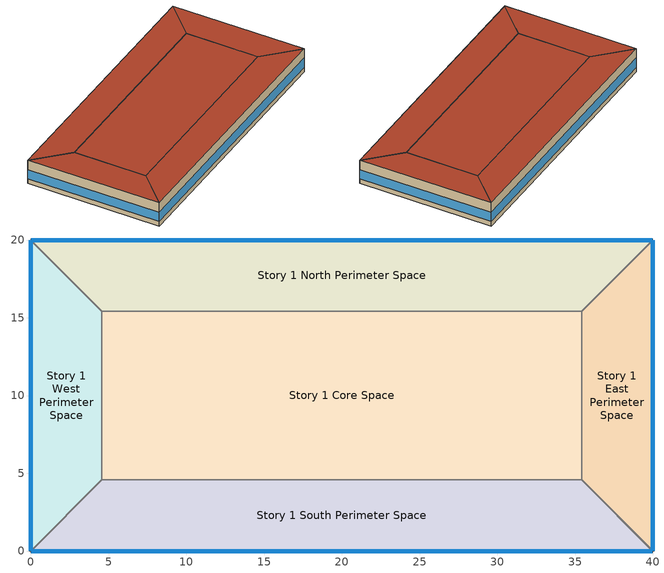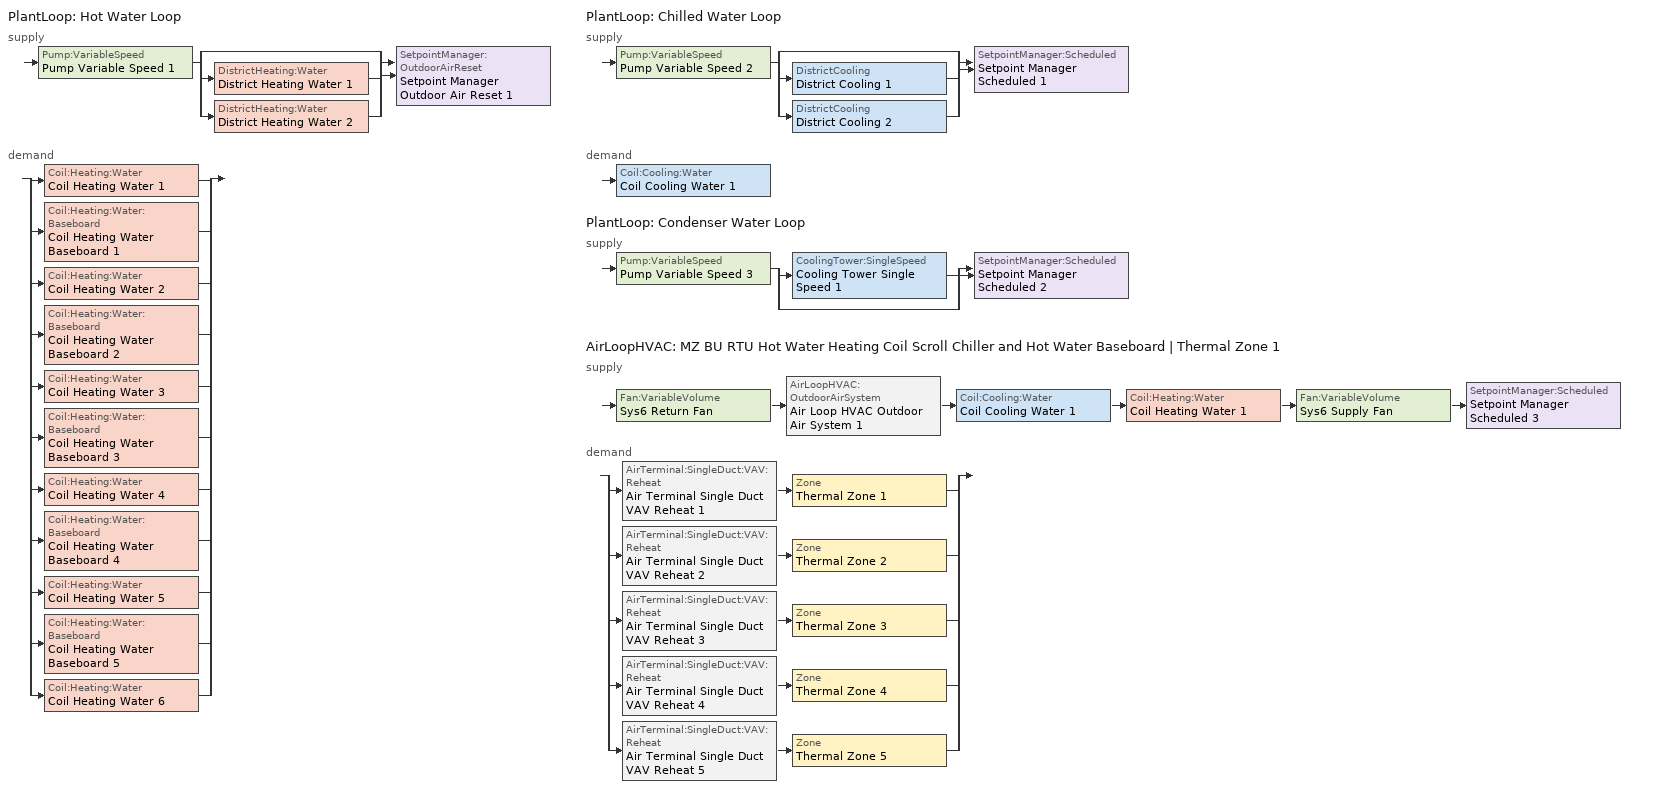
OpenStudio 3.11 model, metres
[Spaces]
Story 1 West Perimeter Space
 floor ground: 0,20 4.57,15.43 4.57,4.57 0,0 z0
 wall outside: 0,20 0,0 z0:3.8
 wall to Story 1 North Perimeter Space: 4.57,15.43 0,20 z0:3.8
 wall to Story 1 Core Space: 4.57,4.57 4.57,15.43 z0:3.8
 wall to Story 1 South Perimeter Space: 0,0 4.57,4.57 z0:3.8
 window: 0,19.97 0,0.03 z0.76:2.28
 roof outside: 0,0 4.57,4.57 4.57,15.43 0,20 z3.8
Story 1 North Perimeter Space
 floor ground: 40,20 35.43,15.43 4.57,15.43 0,20 z0
 wall outside: 40,20 0,20 z0:3.8
 wall to Story 1 East Perimeter Space: 35.43,15.43 40,20 z0:3.8
 wall to Story 1 Core Space: 4.57,15.43 35.43,15.43 z0:3.8
 window: 39.97,20 0.03,20 z0.76:2.28
 roof outside: 35.43,15.43 40,20 0,20 4.57,15.43 z3.8
Story 1 East Perimeter Space
 floor ground: 40,20 40,0 35.43,4.57 35.43,15.43 z0
 wall outside: 40,0 40,20 z0:3.8
 wall to Story 1 South Perimeter Space: 35.43,4.57 40,0 z0:3.8
 wall to Story 1 Core Space: 35.43,15.43 35.43,4.57 z0:3.8
 window: 40,0.03 40,19.97 z0.76:2.28
 roof outside: 40,0 40,20 35.43,15.43 35.43,4.57 z3.8
Story 1 South Perimeter Space
 floor ground: 35.43,4.57 40,0 0,0 4.57,4.57 z0
 wall outside: 0,0 40,0 z0:3.8
 wall to Story 1 Core Space: 35.43,4.57 4.57,4.57 z0:3.8
 window: 0.03,0 39.97,0 z0.76:2.28
 roof outside: 40,0 35.43,4.57 4.57,4.57 0,0 z3.8
Story 1 Core Space
 floor ground: 35.43,15.43 35.43,4.57 4.57,4.57 4.57,15.43 z0
 roof outside: 35.43,4.57 35.43,15.43 4.57,15.43 4.57,4.57 z3.8
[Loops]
PlantLoop 'Hot Water Loop'
 supply: Pump:VariableSpeed 'Pump Variable Speed 1' > split
  | bypass
  | DistrictHeating:Water 'District Heating Water 1'
  | DistrictHeating:Water 'District Heating Water 2'
  join > SetpointManager:OutdoorAirReset 'Setpoint Manager Outdoor Air Reset 1'
 demand: split
  | Coil:Heating:Water 'Coil Heating Water 1'
  | Coil:Heating:Water:Baseboard 'Coil Heating Water Baseboard 1'
  | Coil:Heating:Water 'Coil Heating Water 2'
  | Coil:Heating:Water:Baseboard 'Coil Heating Water Baseboard 2'
  | Coil:Heating:Water 'Coil Heating Water 3'
  | Coil:Heating:Water:Baseboard 'Coil Heating Water Baseboard 3'
  | Coil:Heating:Water 'Coil Heating Water 4'
  | Coil:Heating:Water:Baseboard 'Coil Heating Water Baseboard 4'
  | Coil:Heating:Water 'Coil Heating Water 5'
  | Coil:Heating:Water:Baseboard 'Coil Heating Water Baseboard 5'
  | Coil:Heating:Water 'Coil Heating Water 6'
PlantLoop 'Chilled Water Loop'
 supply: Pump:VariableSpeed 'Pump Variable Speed 2' > split
  | bypass
  | DistrictCooling 'District Cooling 1'
  | DistrictCooling 'District Cooling 2'
  join > SetpointManager:Scheduled 'Setpoint Manager Scheduled 1'
 demand: Coil:Cooling:Water 'Coil Cooling Water 1'
PlantLoop 'Condenser Water Loop'
 supply: Pump:VariableSpeed 'Pump Variable Speed 3' > split
  | CoolingTower:SingleSpeed 'Cooling Tower Single Speed 1'
  | bypass
  join > SetpointManager:Scheduled 'Setpoint Manager Scheduled 2'
AirLoopHVAC 'MZ BU RTU Hot Water Heating Coil Scroll Chiller and Hot Water Baseboard | Thermal Zone 1'
 supply: Fan:VariableVolume 'Sys6 Return Fan' > AirLoopHVAC:OutdoorAirSystem 'Air Loop HVAC Outdoor Air System 1' > Coil:Cooling:Water 'Coil Cooling Water 1' > Coil:Heating:Water 'Coil Heating Water 1' > Fan:VariableVolume 'Sys6 Supply Fan' > SetpointManager:Scheduled 'Setpoint Manager Scheduled 3'
 demand: split
  | AirTerminal:SingleDuct:VAV:Reheat 'Air Terminal Single Duct VAV Reheat 1' > Zone 'Thermal Zone 1'
  | AirTerminal:SingleDuct:VAV:Reheat 'Air Terminal Single Duct VAV Reheat 2' > Zone 'Thermal Zone 2'
  | AirTerminal:SingleDuct:VAV:Reheat 'Air Terminal Single Duct VAV Reheat 3' > Zone 'Thermal Zone 3'
  | AirTerminal:SingleDuct:VAV:Reheat 'Air Terminal Single Duct VAV Reheat 4' > Zone 'Thermal Zone 4'
  | AirTerminal:SingleDuct:VAV:Reheat 'Air Terminal Single Duct VAV Reheat 5' > Zone 'Thermal Zone 5'
[Building]
Small Office: North Axis {deg}=-0; Space Type=ASHRAE 189.1-2009 ClimateZone 4-8 SmallOffice; Default Construction Set=ASHRAE 189.1-2009 ClimateZone 5 (smoff) ConstSet
[ClimateZones]
Climate Zone Institution Name 1=ASHRAE; Climate Zone Document Name 1=ANSI/ASHRAE Standard 169; Climate Zone Document Year 1=2006; Climate Zone Institution Name 2=CEC; Climate Zone Document Name 2=California Climate Zone Descriptions; Climate Zone Document Year 2=1995
[Site]
Site 1: Latitude {deg}=43.67; Longitude {deg}=-79.63; Time Zone {hr}=-5; Elevation {m}=173
[SizingPeriod:DesignDay] Barometric Pressure {Pa}=99264; Sky Clearness=0; Rain Indicator=No; Snow Indicator=No; Day of Month=21; Daylight Saving Time Indicator=No; Dry-Bulb Temperature Range Modifier Type=DefaultMultipliers
Name | Maximum Dry-Bulb Temperature {C} | Daily Dry-Bulb Temperature Range {deltaC} | Wind Speed {m/s} | Wind Direction {deg} | Month | Day Type | Humidity Condition Type | Wetbulb or DewPoint at Maximum Dry-Bulb {C} | Solar Model Indicator | ASHRAE Clear Sky Optical Depth for Beam Irradiance | ASHRAE Clear Sky Optical Depth for Diffuse Irradiance | Enthalpy at Maximum Dry-Bulb {J/kg}
Toronto Int'l Ann Clg .4% Condns DB=>MWB | 31.2 | 10.2 | 5.8 | 270 | 7 | SummerDesignDay | Wetbulb | 22.2 | ASHRAETau | 0.473 | 1.952
Toronto Int'l Ann Clg .4% Condns WB=>MDB | 29 | 10.2 | 5.8 | 270 | 7 | SummerDesignDay | Wetbulb | 23.6 | ASHRAETau | 0.473 | 1.952
Toronto Int'l Ann Clg .4% Condns Enth=>MDB | 29.1 | 10.2 | 5.8 | 270 | 7 | SummerDesignDay | Enthalpy |  | ASHRAETau | 0.473 | 1.952 | 71300
Toronto Int'l Ann Htg 99.6% Condns DB | -18.8 | 0 | 4.3 | 340 | 1 | WinterDesignDay | Wetbulb | -18.8 | ASHRAEClearSky
Toronto Int'l Ann Clg .4% Condns DP=>MDB | 26.5 | 10.2 | 5.8 | 270 | 7 | SummerDesignDay | Dewpoint | 21.9 | ASHRAETau | 0.473 | 1.952
Toronto Int'l Ann Hum_n 99.6% Condns DP=>MCDB | -18.3 | 0 | 4.3 | 340 | 1 | WinterDesignDay | Dewpoint | -23.6 | ASHRAEClearSky
Toronto Int'l Ann Htg Wind 99.6% Condns WS=>MCDB | -6.9 | 0 | 14 | 340 | 1 | WinterDesignDay | Wetbulb | -6.9 | ASHRAEClearSky
[Construction]
000 ExtSlabCarpet 4in ClimateZone 1-8: MAT-CC05 4 HW CONCRETE, CP02 CARPET PAD
000 Exterior Door: 000 F08 Metal surface, 000 I01 25mm insulation board
000 Exterior Window: 000 Clear 3mm, 000 Air 13mm, 000 Clear 3mm
000 Interior Ceiling: 000 M11 100mm lightweight concrete, 000 F05 Ceiling air space resistance, 000 F16 Acoustic tile
000 Interior Door; 000 Interior Partition: 000 G05 25mm wood
000 Interior Floor: 000 F16 Acoustic tile, 000 F05 Ceiling air space resistance, 000 M11 100mm lightweight concrete
000 Interior Wall: 000 G01a 19mm gypsum board, 000 F04 Wall air space resistance, 000 G01a 19mm gypsum board
000 Interior Window: 000 Clear 3mm
ASHRAE 189.1-2009 ExtRoof IEAD ClimateZone 2-5: Roof Membrane, Roof Insulation [21], Metal Decking
ASHRAE 189.1-2009 ExtWall Mass ClimateZone 5: 1IN Stucco, 8IN Concrete HW, Wall Insulation [40], 1/2IN Gypsum
ASHRAE 189.1-2009 ExtWindow ClimateZone 4-5: Theoretical Glass [207]
[DefaultConstructionSet]
ASHRAE 189.1-2009 ClimateZone 5 (smoff) ConstSet: Default Exterior Surface Constructions=ASHRAE 189.1-2009 ClimateZone 5 (smoff) Exterior DefSurfCons; Default Interior Surface Constructions=000 Interior DefSurfCons; Default Ground Contact Surface Constructions=000 Ground DefSurfCons; Default Exterior SubSurface Constructions=ASHRAE 189.1-2009 ClimateZone 5 (smoff) Exterior DefSubCons; Default Interior SubSurface Constructions=000 Interior DefSubCons; Interior Partition Construction=000 Interior Partition
[DefaultSubSurfaceConstructions] Glass Door Construction=000 Exterior Window; Skylight Construction=000 Exterior Window; Tubular Daylight Dome Construction=000 Interior Window; Tubular Daylight Diffuser Construction=000 Interior Window
Name | Fixed Window Construction | Operable Window Construction | Door Construction
000 Interior DefSubCons | 000 Interior Window | 000 Interior Window | 000 Interior Door
ASHRAE 189.1-2009 ClimateZone 5 (smoff) Exterior DefSubCons | ASHRAE 189.1-2009 ExtWindow ClimateZone 4-5 | ASHRAE 189.1-2009 ExtWindow ClimateZone 4-5 | 000 Exterior Door
[DefaultSurfaceConstructions]
Name | Floor Construction | Wall Construction | Roof Ceiling Construction
000 Ground DefSurfCons | 000 ExtSlabCarpet 4in ClimateZone 1-8 | 000 ExtSlabCarpet 4in ClimateZone 1-8 | 000 ExtSlabCarpet 4in ClimateZone 1-8
000 Interior DefSurfCons | 000 Interior Floor | 000 Interior Wall | 000 Interior Ceiling
ASHRAE 189.1-2009 ClimateZone 5 (smoff) Exterior DefSurfCons | 000 ExtSlabCarpet 4in ClimateZone 1-8 | ASHRAE 189.1-2009 ExtWall Mass ClimateZone 5 | ASHRAE 189.1-2009 ExtRoof IEAD ClimateZone 2-5
[Material]
Name | Roughness | Thickness {m} | Conductivity {W/m-K} | Density {kg/m3} | Specific Heat {J/kg-K} | Thermal Absorptance | Solar Absorptance | Visible Absorptance
000 F08 Metal surface | Smooth | 0.0008 | 45.28 | 7824 | 500
000 F16 Acoustic tile | MediumSmooth | 0.0191 | 0.06 | 368 | 590
000 G01a 19mm gypsum board | MediumSmooth | 0.019 | 0.16 | 800 | 1090
000 G05 25mm wood | MediumSmooth | 0.0254 | 0.15 | 608 | 1630
000 I01 25mm insulation board | MediumRough | 0.0254 | 0.03 | 43 | 1210
000 M11 100mm lightweight concrete | MediumRough | 0.1016 | 0.53 | 1280 | 840
1/2IN Gypsum | Smooth | 0.0127 | 0.16 | 784.9 | 830 | 0.9 | 0.92 | 0.92
1IN Stucco | Smooth | 0.0253 | 0.6918 | 1858 | 837 | 0.9 | 0.92 | 0.92
8IN Concrete HW | MediumRough | 0.2033 | 1.7296 | 2243 | 837 | 0.9 | 0.65 | 0.65
MAT-CC05 4 HW CONCRETE | Rough | 0.1016 | 1.311 | 2240 | 836.8 | 0.9 | 0.7 | 0.7
Metal Decking | MediumSmooth | 0.0015 | 45.006 | 7680 | 418.4 | 0.9 | 0.7 | 0.3
Roof Insulation [21] | MediumRough | 0.2105 | 0.049 | 265 | 836.8 | 0.9 | 0.7 | 0.7
Roof Membrane | VeryRough | 0.0095 | 0.16 | 1121.29 | 1460 | 0.9 | 0.7 | 0.7
Wall Insulation [40] | MediumRough | 0.0794 | 0.0432 | 91 | 837 | 0.9 | 0.5 | 0.5
[Material:AirGap]
Name | Thermal Resistance
000 F04 Wall air space resistance | 0.15
000 F05 Ceiling air space resistance | 0.18
[Material:NoMass]
CP02 CARPET PAD: Roughness=VeryRough; Thermal Resistance=0.2165; Thermal Absorptance=0.9; Solar Absorptance=0.7; Visible Absorptance=0.8
[WindowMaterial:Gas]
000 Air 13mm: Gas Type=Air; Thickness=0.0127
[WindowMaterial:Glazing] Optical Data Type=SpectralAverage; Thickness=0.003; Infrared Transmittance at Normal Incidence=0
Name | Solar Transmittance at Normal Incidence | Front Side Solar Reflectance at Normal Incidence | Back Side Solar Reflectance at Normal Incidence | Visible Transmittance at Normal Incidence | Front Side Visible Reflectance at Normal Incidence | Back Side Visible Reflectance at Normal Incidence | Front Side Infrared Hemispherical Emissivity | Back Side Infrared Hemispherical Emissivity | Conductivity | Dirt Correction Factor for Solar and Visible Transmittance | Solar Diffusing
000 Clear 3mm | 0.837 | 0.075 | 0.075 | 0.898 | 0.081 | 0.081 | 0.84 | 0.84 | 0.9
Theoretical Glass [207] | 0.3311 | 0.6189 | 0.6189 | 0.44 | 0.51 | 0.51 | 0.9 | 0.9 | 0.0133 | 1 | No
[DefaultScheduleSet]
Name | Number of People Schedule | People Activity Level Schedule | Lighting Schedule | Electric Equipment Schedule | Infiltration Schedule
SmallOffice Schedules | Small Office Bldg Occ | Small Office Activity | Small Office Bldg Light | Small Office Bldg Equip | Small Office Infil Quarter On
Space Function Office open plan Schedule Set | NECB-A-Occupancy | NECB-Activity |  | NECB-A-Electric-Equipment
[DesignSpecification:OutdoorAir] Outdoor Air Method=Sum
Name | Outdoor Air Flow per Person | Outdoor Air Flow per Floor Area | Outdoor Air Flow Rate | Outdoor Air Flow Air Changes per Hour | Outdoor Air Flow per Person {m3/s-person} | Outdoor Air Flow per Floor Area {m3/s-m2}
SmallOffice Outdoor Air | 0.0107645 | 0 | 0 | 0
Space Function Office open plan Ventilation |  |  |  |  | 0.00253908 | 0.0003048
[ElectricEquipment]
Name | Electric Equipment Definition | Space or SpaceType
ASHRAE 189.1-2009 ClimateZone 4-8 SmallOffice ElecInst | ASHRAE 189.1-2009 ClimateZone 4-8 SmallOffice ElecDef | ASHRAE 189.1-2009 ClimateZone 4-8 SmallOffice
Space Function Office open plan Elec Equip | Space Function Office open plan Elec Equip Definition | Space Function Office open plan
[ElectricEquipment:Definition] Design Level Calculation Method=Watts/Area
Name | Design Level | Watts per Space Floor Area | Watts per Space Floor Area {W/m2} | Fraction Radiant
ASHRAE 189.1-2009 ClimateZone 4-8 SmallOffice ElecDef | 0 | 5.81251
Space Function Office open plan Elec Equip Definition |  |  | 7.50273 | 0.5
[Lights]
ASHRAE 189.1-2009 ClimateZone 4-8 SmallOffice LightsInst: Lights Definition=ASHRAE 189.1-2009 ClimateZone 4-8 SmallOffice LightsDef; Space or SpaceType=ASHRAE 189.1-2009 ClimateZone 4-8 SmallOffice
[Lights:Definition]
ASHRAE 189.1-2009 ClimateZone 4-8 SmallOffice LightsDef: Design Level Calculation Method=Watts/Area; Lighting Level=0; Watts per Space Floor Area=9.68752
[People] Clothing Insulation Calculation Method=ClothingInsulationSchedule
Name | People Definition | Space or SpaceType | Work Efficiency Schedule | Clothing Insulation Schedule | Air Velocity Schedule | Multiplier
ASHRAE 189.1-2009 ClimateZone 4-8 SmallOffice PeopInst | SmallOffice PeopDef | ASHRAE 189.1-2009 ClimateZone 4-8 SmallOffice
Space Function Office open plan People | Space Function Office open plan People Definition | Space Function Office open plan | Work Efficiency Schedule | Clothing Schedule | Air Velocity Schedule | 1
[People:Definition] Number of People Calculation Method=People/Area; Fraction Radiant=0.3
Name | Number of People {people} | People per Space Floor Area {person/m2}
SmallOffice PeopDef | 0 | 0.0538196
Space Function Office open plan People Definition |  | 0.0500182
[SpaceInfiltration:DesignFlowRate] Density Basis=Outdoor
Name | Space or SpaceType | Design Flow Rate Calculation Method | Design Flow Rate {m3/s} | Air Changes per Hour {1/hr} | Schedule | Flow per Exterior Surface Area {m3/s-m2}
ASHRAE 189.1-2009 ClimateZone 4-8 SmallOffice Infil | ASHRAE 189.1-2009 ClimateZone 4-8 SmallOffice | AirChanges/Hour | 0 | 0.41
Space Function Office open plan Infiltration | Space Function Office open plan | Flow/ExteriorArea |  |  | Always On | 0.000250063
[SpaceType]
Name | Default Schedule Set | Design Specification Outdoor Air Object | Standards Building Type | Standards Space Type
ASHRAE 189.1-2009 ClimateZone 4-8 SmallOffice | SmallOffice Schedules | SmallOffice Outdoor Air
Space Function Office open plan | Space Function Office open plan Schedule Set | Space Function Office open plan Ventilation | Space Function | Office open plan
[ThermostatSetpoint:DualSetpoint] Heating Setpoint Temperature Schedule=Small Office HtgSetp; Cooling Setpoint Temperature Schedule=Small Office ClgSetp
Thermal Zone 1 Thermostat; Thermal Zone 2 Thermostat; Thermal Zone 3 Thermostat; Thermal Zone 4 Thermostat; Thermal Zone 5 Thermostat
[BuildingStory]
Story 1: Nominal Z Coordinate {m}=0; Nominal Floor to Floor Height {m}=3.8
[Space] Space Type=Space Function Office open plan; Building Story=Story 1
Name | Thermal Zone
Story 1 West Perimeter Space | Thermal Zone 2
Story 1 North Perimeter Space | Thermal Zone 3
Story 1 East Perimeter Space | Thermal Zone 4
Story 1 South Perimeter Space | Thermal Zone 1
Story 1 Core Space | Thermal Zone 5
[ThermalZone] Use Ideal Air Loads=No
Name | Thermostat
Thermal Zone 1 | Thermal Zone 1 Thermostat
Thermal Zone 2 | Thermal Zone 2 Thermostat
Thermal Zone 3 | Thermal Zone 3 Thermostat
Thermal Zone 4 | Thermal Zone 4 Thermostat
Thermal Zone 5 | Thermal Zone 5 Thermostat
[Sizing:Zone] Zone Cooling Design Supply Air Temperature Input Method=TemperatureDifference; Zone Cooling Design Supply Air Temperature {C}=14; Zone Cooling Design Supply Air Temperature Difference {deltaC}=11; Zone Heating Design Supply Air Temperature Input Method=TemperatureDifference; Zone Heating Design Supply Air Temperature {C}=40; Zone Heating Design Supply Air Temperature Difference {deltaC}=21; Zone Cooling Design Supply Air Humidity Ratio {kg-H2O/kg-air}=0.0085; Zone Heating Design Supply Air Humidity Ratio {kg-H2O/kg-air}=0.008; Zone Heating Sizing Factor=1.3; Zone Cooling Sizing Factor=1.1; Cooling Design Air Flow Method=DesignDay; Heating Design Air Flow Method=DesignDay; Account for Dedicated Outdoor Air System=No; Dedicated Outdoor Air System Control Strategy=NeutralSupplyAir; Dedicated Outdoor Air Low Setpoint Temperature for Design {C}=Autosize; Dedicated Outdoor Air High Setpoint Temperature for Design {C}=Autosize; Zone Load Sizing Method=Sensible Load Only No Latent Load; Zone Latent Cooling Design Supply Air Humidity Ratio Input Method=HumidityRatioDifference; Zone Cooling Design Supply Air Humidity Ratio Difference {kgWater/kgDryAir}=0.005; Zone Latent Heating Design Supply Air Humidity Ratio Input Method=HumidityRatioDifference; Zone Humidification Design Supply Air Humidity Ratio Difference {kgWater/kgDryAir}=0.005; Sizing Option=Coincident; Heating Coil Sizing Method=None; Maximum Heating Capacity To Cooling Load Sizing Ratio {W/W}=1
Thermal Zone 1; Thermal Zone 2; Thermal Zone 3; Thermal Zone 4; Thermal Zone 5
[Zone equipment]
Thermal Zone 1: Zone HVAC Baseboard Convective Water 1, Air Terminal Single Duct VAV Reheat 1
Thermal Zone 2: Zone HVAC Baseboard Convective Water 2, Air Terminal Single Duct VAV Reheat 2
Thermal Zone 3: Zone HVAC Baseboard Convective Water 3, Air Terminal Single Duct VAV Reheat 3
Thermal Zone 4: Zone HVAC Baseboard Convective Water 4, Air Terminal Single Duct VAV Reheat 4
Thermal Zone 5: Zone HVAC Baseboard Convective Water 5, Air Terminal Single Duct VAV Reheat 5
[PlantLoop] Glycol Concentration=0; Plant Loop Volume {m3}=Autocalculate; Load Distribution Scheme=Optimal
Name | Fluid Type
Hot Water Loop | Water
Chilled Water Loop; Condenser Water Loop
[Sizing:Plant] Sizing Option=NonCoincident; Zone Timesteps in Averaging Window=1; Coincident Sizing Factor Mode=None
Name | Loop Type | Design Loop Exit Temperature {C} | Loop Design Temperature Difference {deltaC}
Hot Water Loop | Heating | 82 | 16
Chilled Water Loop | Cooling | 7 | 6
Condenser Water Loop | Condenser | 29 | 6
[Pump:VariableSpeed] Pump Control Type=Intermittent; Skin Loss Radiative Fraction=0.5; Design Power Sizing Method=PowerPerFlowPerPressure; Design Electric Power per Unit Flow Rate {W/(m3/s)}=348701.1; Design Shaft Power per Unit Flow Rate per Unit Head {W-s/m3-Pa}=1.28205; Design Minimum Flow Rate Fraction=0
Pump Variable Speed 1; Pump Variable Speed 2; Pump Variable Speed 3
[SetpointManager:OutdoorAirReset]
Setpoint Manager Outdoor Air Reset 1: Control Variable=Temperature; Setpoint at Outdoor Low Temperature {C}=82; Outdoor Low Temperature {C}=-16; Setpoint at Outdoor High Temperature {C}=60; Outdoor High Temperature {C}=0
[SetpointManager:Scheduled] Control Variable=Temperature
Name | Schedule
Setpoint Manager Scheduled 1 | CHW Temp
Setpoint Manager Scheduled 2 | CW Temp
Setpoint Manager Scheduled 3 | Supply Air Temp
[CoolingTower:SingleSpeed]
Cooling Tower Single Speed 1: Design Water Flow Rate {m3/s}=autosize; Design Air Flow Rate {m3/s}=autosize; Fan Power at Design Air Flow Rate {W}=autosize; U-Factor Times Area Value at Design Air Flow Rate {W/K}=autosize; Air Flow Rate in Free Convection Regime {m3/s}=autosize; U-Factor Times Area Value at Free Convection Air Flow Rate {W/K}=autosize; Performance Input Method=UFactorTimesAreaAndDesignWaterFlowRate; Free Convection Capacity {W}=0; Basin Heater Capacity {W/K}=0; Basin Heater Setpoint Temperature {C}=2; Evaporation Loss Mode=LossFactor; Evaporation Loss Factor {percent/K}=0.2; Drift Loss Percent {percent}=0.008; Blowdown Calculation Mode=ConcentrationRatio; Blowdown Concentration Ratio=3; Capacity Control=FanCycling; Number of Cells=1; Cell Control=MinimalCell; Cell Minimum  Water Flow Rate Fraction=0.33; Cell Maximum Water Flow Rate Fraction=2.5; Sizing Factor=1; Free Convection Air Flow Rate Sizing Factor=0.1; Free Convection U-Factor Times Area Value Sizing Factor=0.1; Heat Rejection Capacity and Nominal Capacity Sizing Ratio=1.25; Free Convection Nominal Capacity Sizing Factor=0.1; Design Inlet Air Dry-Bulb Temperature {C}=35; Design Inlet Air Wet-Bulb Temperature {C}=24; Design Approach Temperature {deltaC}=5; Design Range Temperature {deltaC}=6
[AirLoopHVAC]
MZ BU RTU Hot Water Heating Coil Scroll Chiller and Hot Water Baseboard | Thermal Zone 1: Availability Schedule=Always On Discrete; Design Supply Air Flow Rate {m3/s}=autosize; Design Return Air Flow Fraction of Supply Air Flow=1
[Sizing:System]
MZ BU RTU Hot Water Heating Coil Scroll Chiller and Hot Water Baseboard | Thermal Zone 1: Design Outdoor Air Flow Rate {m3/s}=Autosize; Central Heating Maximum System Air Flow Ratio=0.3; Preheat Design Temperature {C}=7; Preheat Design Humidity Ratio {kg-H2O/kg-Air}=0.008; Precool Design Temperature {C}=12.8; Precool Design Humidity Ratio {kg-H2O/kg-Air}=0.008; Central Cooling Design Supply Air Temperature {C}=13; Central Heating Design Supply Air Temperature {C}=13.1; 100% Outdoor Air in Cooling=No; 100% Outdoor Air in Heating=No; Central Cooling Design Supply Air Humidity Ratio {kg-H2O/kg-Air}=0.0085; Zone Maximum Outdoor Air Fraction=1; Cooling Supply Air Flow Rate Per Floor Area {m3/s-m2}=0.00996765; Cooling Fraction of Autosized Cooling Supply Air Flow Rate=1; Cooling Supply Air Flow Rate Per Unit Cooling Capacity {m3/s-W}=3.94755e-05; Heating Supply Air Flow Rate Per Floor Area {m3/s-m2}=0.00996765; Heating Fraction of Autosized Heating Supply Air Flow Rate=1; Heating Fraction of Autosized Cooling Supply Air Flow Rate=1; Heating Supply Air Flow Rate Per Unit Heating Capacity {m3/s-W}=3.15882e-05; Cooling Design Capacity Method=CoolingDesignCapacity; Cooling Design Capacity {W}=autosize; Cooling Design Capacity Per Floor Area {W/m2}=234.7; Fraction of Autosized Cooling Design Capacity=1; Heating Design Capacity Method=HeatingDesignCapacity; Heating Design Capacity {W}=autosize; Heating Design Capacity Per Floor Area {W/m2}=157; Fraction of Autosized Heating Design Capacity=1; Central Cooling Capacity Control Method=OnOff; Occupant Diversity=autosize; Heating Coil Sizing Method=None; Maximum Heating Capacity To Cooling Capacity Sizing Ratio {W/W}=1
[Fan:VariableVolume] Availability Schedule=Always On Discrete; Fan Total Efficiency=0.6045; Pressure Rise {Pa}=1017.592; Maximum Flow Rate {m3/s}=Autosize; Fan Power Minimum Flow Rate Input Method=FixedFlowRate; Fan Power Minimum Flow Fraction=0; Fan Power Minimum Air Flow Rate {m3/s}=0; Motor Efficiency=0.93; Motor In Airstream Fraction=1; Fan Power Coefficient 1=0.0407599; Fan Power Coefficient 2=0.088045; Fan Power Coefficient 3=-0.0729261; Fan Power Coefficient 4=0.94374; Fan Power Coefficient 5=0
Sys6 Supply Fan; Sys6 Return Fan
[Coil:Heating:Water] Availability Schedule=Always On Discrete
Coil Heating Water 1; Coil Heating Water 2; Coil Heating Water 3; Coil Heating Water 4; Coil Heating Water 5; Coil Heating Water 6
[Controller:WaterCoil]
Name | Water Coil | Action
Controller Water Coil 1 | Coil Heating Water 1 | Normal
Controller Water Coil 2 | Coil Cooling Water 1 | Reverse
Controller Water Coil 3 | Coil Heating Water 2 | Normal
Controller Water Coil 4 | Coil Heating Water 3 | Normal
Controller Water Coil 5 | Coil Heating Water 4 | Normal
Controller Water Coil 6 | Coil Heating Water 5 | Normal
Controller Water Coil 7 | Coil Heating Water 6 | Normal
[Coil:Cooling:Water]
Coil Cooling Water 1: Availability Schedule=Always On Discrete
[Controller:OutdoorAir]
Controller Outdoor Air 1: Minimum Outdoor Air Flow Rate {m3/s}=autosize; Maximum Outdoor Air Flow Rate {m3/s}=Autosize; Economizer Control Type=NoEconomizer; Economizer Control Action Type=ModulateFlow; Economizer Maximum Limit Dry-Bulb Temperature {C}=28; Economizer Maximum Limit Enthalpy {J/kg}=64000; Economizer Minimum Limit Dry-Bulb Temperature {C}=-100; Lockout Type=NoLockout; Minimum Limit Type=FixedMinimum; Controller Mechanical Ventilation=Controller Mechanical Ventilation 1; High Humidity Control=No; High Humidity Outdoor Air Flow Ratio=1; Control High Indoor Humidity Based on Outdoor Humidity Ratio=Yes; Heat Recovery Bypass Control Type=BypassWhenWithinEconomizerLimits; Economizer Operation Staging=InterlockedWithMechanicalCooling
[Controller:MechanicalVentilation]
Controller Mechanical Ventilation 1: Availability Schedule=Always On Discrete; System Outdoor Air Method=ZoneSum
[AirLoopHVAC:OutdoorAirSystem]
Air Loop HVAC Outdoor Air System 1: Controller=Controller Outdoor Air 1
[Coil:Heating:Water:Baseboard] Heating Design Capacity Method=HeatingDesignCapacity; Heating Design Capacity {W}=autosize; Heating Design Capacity Per Floor Area {W/m2}=0; Fraction of Autosized Heating Design Capacity=0.8
Coil Heating Water Baseboard 1; Coil Heating Water Baseboard 2; Coil Heating Water Baseboard 3; Coil Heating Water Baseboard 4; Coil Heating Water Baseboard 5
[ZoneHVAC:Baseboard:Convective:Water] Availability Schedule=Always On Discrete
Name | Heating Coil
Zone HVAC Baseboard Convective Water 1 | Coil Heating Water Baseboard 1
Zone HVAC Baseboard Convective Water 2 | Coil Heating Water Baseboard 2
Zone HVAC Baseboard Convective Water 3 | Coil Heating Water Baseboard 3
Zone HVAC Baseboard Convective Water 4 | Coil Heating Water Baseboard 4
Zone HVAC Baseboard Convective Water 5 | Coil Heating Water Baseboard 5
[AirTerminal:SingleDuct:VAV:Reheat] Availability Schedule=Always On Discrete; Maximum Air Flow Rate {m3/s}=AutoSize; Zone Minimum Air Flow Input Method=Constant; Constant Minimum Air Flow Fraction=0.3; Maximum Hot Water or Steam Flow Rate {m3/s}=AutoSize; Minimum Hot Water or Steam Flow Rate {m3/s}=0; Convergence Tolerance=0.001; Damper Heating Action=Normal; Maximum Flow per Zone Floor Area During Reheat {m3/s-m2}=AutoSize; Maximum Flow Fraction During Reheat=0.5; Maximum Reheat Air Temperature {C}=43; Control For Outdoor Air=No
Name | Fixed Minimum Air Flow Rate {m3/s} | Reheat Coil
Air Terminal Single Duct VAV Reheat 1 | 0.32383 | Coil Heating Water 2
Air Terminal Single Duct VAV Reheat 2 | 0.14103 | Coil Heating Water 3
Air Terminal Single Duct VAV Reheat 3 | 0.32383 | Coil Heating Water 4
Air Terminal Single Duct VAV Reheat 4 | 0.14103 | Coil Heating Water 5
Air Terminal Single Duct VAV Reheat 5 | 0.670279 | Coil Heating Water 6
[DistrictHeating:Water] Nominal Capacity {W}=autosize; Capacity Fraction Schedule=Always On Continuous
District Heating Water 1; District Heating Water 2
[DistrictCooling] Nominal Capacity {W}=autosize; Capacity Fraction Schedule=Always On Continuous
District Cooling 1; District Cooling 2
[Schedule:Constant] Value=1
Always On Discrete; Always On Continuous
[Schedule:Ruleset]
Name | Default Day Schedule | Summer Design Day Schedule | Winter Design Day Schedule
Small Office Bldg Occ | Small Office Bldg Occ Default Schedule | Small Office Bldg Occ Summer Design Day | Small Office Bldg Occ Winter Design Day
Small Office Bldg Light | Small Office Bldg Light Default Schedule | Small Office Bldg Light Summer Design Day | Small Office Bldg Light Winter Design Day
Small Office Activity | Small Office Activity Default Schedule | Small Office Activity Summer Design Day | Small Office Activity Winter Design Day
Always On | Always On Default Schedule | Always On Summer Design Day | Always On Winter Design Day
Small Office Bldg Equip | Small Office Bldg Equip Default Schedule | Small Office Bldg Equip Summer Design Day | Small Office Bldg Equip Winter Design Day
Small Office HtgSetp | Small Office HtgSetp Default Schedule | Small Office HtgSetp Summer Design Day | Small Office HtgSetp Winter Design Day
Small Office Infil Quarter On | Small Office Infil Quarter On Default Schedule | Small Office Infil Quarter On Summer Design Day | Small Office Infil Quarter On Winter Design Day
Small Office ClgSetp | Small Office ClgSetp Default Schedule | Small Office ClgSetp Summer Design Day | Small Office ClgSetp Winter Design Day
Clothing Schedule | Clothing Schedule Default Winter Clothes
Air Velocity Schedule | Air Velocity Schedule Default
Work Efficiency Schedule | Work Efficiency Schedule Default
NECB-A-Occupancy | NECB-A-Occupancy Default
NECB-Activity | NECB-Activity Default | NECB-Activity Summer Design Day | NECB-Activity Winter Design Day
NECB-A-Electric-Equipment | NECB-A-Electric-Equipment Default
CHW Temp | CHW Temp Default
CW Temp | CW Temp Default
Supply Air Temp | Supply Air Temp Default
[Schedule:Day]
Small Office Bldg Occ Default Schedule: No, 6, 0, 0, 7, 0, 0.1, 8, 0, 0.2, 12, 0, 0.95, 13, 0, 0.5, 17, 0, 0.95, 18, 0, 0.3, 20, 0, 0.1, 24, 0, 0.05
Small Office Bldg Occ Summer Design Day: No, 6, 0, 0, 22, 0, 1, 24, 0, 0.05
Small Office Bldg Occ Rule 2 Day Schedule: No, 6, 0, 0, 8, 0, 0.1, 12, 0, 0.3, 17, 0, 0.1, 24, 0, 0
Small Office Bldg Occ Rule 1 Day Schedule; Small Office Bldg Occ Winter Design Day; Small Office Bldg Light Winter Design Day; Small Office Bldg Equip Winter Design Day; NECB-A-Occupancy Sat Day; NECB-A-Occupancy Sun|Hol Day: No, 24, 0, 0
Small Office Bldg Light Default Schedule: No, 5, 0, 0.05, 7, 0, 0.1, 8, 0, 0.3, 17, 0, 0.9, 18, 0, 0.5, 20, 0, 0.3, 22, 0, 0.2, 23, 0, 0.1, 24, 0, 0.05
Small Office Bldg Light Rule 2 Day Schedule: No, 6, 0, 0.05, 8, 0, 0.1, 12, 0, 0.3, 17, 0, 0.15, 24, 0, 0.05
Small Office Bldg Light Summer Design Day; Always On Default Schedule; Always On Winter Design Day; Always On Summer Design Day; Small Office Bldg Equip Summer Design Day; Small Office Infil Quarter On Rule 1 Day Schedule: No, 24, 0, 1
Small Office Bldg Light Rule 1 Day Schedule: No, 24, 0, 0.05
Small Office Activity Default Schedule; Small Office Activity Winter Design Day; Small Office Activity Summer Design Day: No, 24, 0, 120
Small Office Bldg Equip Default Schedule: No, 8, 0, 0.4, 12, 0, 0.9, 13, 0, 0.8, 17, 0, 0.9, 18, 0, 0.5, 24, 0, 0.4
Small Office Bldg Equip Rule 2 Day Schedule: No, 6, 0, 0.3, 8, 0, 0.4, 12, 0, 0.5, 17, 0, 0.35, 24, 0, 0.3
Small Office Bldg Equip Rule 1 Day Schedule: No, 24, 0, 0.3
Small Office HtgSetp Default Schedule: No, 6, 0, 15.6, 22, 0, 21, 24, 0, 15.6
Small Office HtgSetp Rule 2 Day Schedule: No, 6, 0, 15.6, 18, 0, 21, 24, 0, 15.6
Small Office HtgSetp Winter Design Day: No, 24, 0, 21
Small Office HtgSetp Rule 1 Day Schedule; Small Office HtgSetp Summer Design Day: No, 24, 0, 15.6
Small Office Infil Quarter On Default Schedule; Small Office Infil Quarter On Summer Design Day: No, 6, 0, 1, 22, 0, 0.25, 24, 0, 1
Small Office Infil Quarter On Rule 2 Day Schedule; Small Office Infil Quarter On Winter Design Day: No, 6, 0, 1, 18, 0, 0.25, 24, 0, 1
Small Office ClgSetp Default Schedule; Small Office ClgSetp Summer Design Day: No, 6, 0, 26.7, 22, 0, 24, 24, 0, 26.7
Small Office ClgSetp Rule 2 Day Schedule: No, 6, 0, 26.7, 18, 0, 24, 24, 0, 26.7
Small Office ClgSetp Rule 1 Day Schedule; Small Office ClgSetp Winter Design Day: No, 24, 0, 26.7
Clothing Schedule Default Winter Clothes: 24, 0, 1
Clothing Schedule Summer Clothes: 24, 0, 0.5
Air Velocity Schedule Default: 24, 0, 0.2
Work Efficiency Schedule Default: 24, 0, 0
NECB-A-Occupancy Default; NECB-A-Occupancy Default|Wkdy Day: No, 7, 0, 0, 8, 0, 0.1, 9, 0, 0.7, 12, 0, 0.9, 14, 0, 0.5, 17, 0, 0.9, 18, 0, 0.7, 19, 0, 0.3, 23, 0, 0.1, 24, 0, 0
NECB-Activity Default; NECB-Activity Winter Design Day; NECB-Activity Summer Design Day: No, 24, 0, 130
NECB-A-Electric-Equipment Default; NECB-A-Electric-Equipment Default|Wkdy Day: No, 7, 0, 0.2, 8, 0, 0.3, 9, 0, 0.8, 18, 0, 0.9, 19, 0, 0.5, 21, 0, 0.3, 24, 0, 0.2
NECB-A-Electric-Equipment Sat Day; NECB-A-Electric-Equipment Sun|Hol Day: No, 24, 0, 0.2
CHW Temp Default: 24, 0, 7
CW Temp Default: 24, 0, 29
Supply Air Temp Default: 24, 0, 13
[Schedule:Rule] Date Specification Type=DateRange; Start Day=1
Name | Schedule Ruleset | Rule Order | Day Schedule | Apply Sunday | Apply Monday | Apply Tuesday | Apply Wednesday | Apply Thursday | Apply Friday | Apply Saturday | Start Month | End Month | End Day
Small Office Bldg Occ Rule 2 | Small Office Bldg Occ | 1 | Small Office Bldg Occ Rule 2 Day Schedule | No | No | No | No | No | No | Yes | 1 | 12 | 31
Small Office Bldg Occ Rule 1 | Small Office Bldg Occ | 0 | Small Office Bldg Occ Rule 1 Day Schedule | Yes | No | No | No | No | No | No | 1 | 12 | 31
Small Office Bldg Light Rule 2 | Small Office Bldg Light | 1 | Small Office Bldg Light Rule 2 Day Schedule | No | No | No | No | No | No | Yes | 1 | 12 | 31
Small Office Bldg Light Rule 1 | Small Office Bldg Light | 0 | Small Office Bldg Light Rule 1 Day Schedule | Yes | No | No | No | No | No | No | 1 | 12 | 31
Small Office Bldg Equip Rule 2 | Small Office Bldg Equip | 1 | Small Office Bldg Equip Rule 2 Day Schedule | No | No | No | No | No | No | Yes | 1 | 12 | 31
Small Office Bldg Equip Rule 1 | Small Office Bldg Equip | 0 | Small Office Bldg Equip Rule 1 Day Schedule | Yes | No | No | No | No | No | No | 1 | 12 | 31
Small Office HtgSetp Rule 2 | Small Office HtgSetp | 1 | Small Office HtgSetp Rule 2 Day Schedule | No | No | No | No | No | No | Yes | 1 | 12 | 31
Small Office HtgSetp Rule 1 | Small Office HtgSetp | 0 | Small Office HtgSetp Rule 1 Day Schedule | Yes | No | No | No | No | No | No | 1 | 12 | 31
Small Office Infil Quarter On Rule 2 | Small Office Infil Quarter On | 1 | Small Office Infil Quarter On Rule 2 Day Schedule | No | No | No | No | No | No | Yes | 1 | 12 | 31
Small Office Infil Quarter On Rule 1 | Small Office Infil Quarter On | 0 | Small Office Infil Quarter On Rule 1 Day Schedule | Yes | No | No | No | No | No | No | 1 | 12 | 31
Small Office ClgSetp Rule 2 | Small Office ClgSetp | 1 | Small Office ClgSetp Rule 2 Day Schedule | No | No | No | No | No | No | Yes | 1 | 12 | 31
Small Office ClgSetp Rule 1 | Small Office ClgSetp | 0 | Small Office ClgSetp Rule 1 Day Schedule | Yes | No | No | No | No | No | No | 1 | 12 | 31
Schedule Rule 1 | Clothing Schedule | 0 | Clothing Schedule Summer Clothes |  |  |  |  |  |  |  | 5 | 9 | 30
Schedule Rule 2 | NECB-A-Occupancy | 2 | NECB-A-Occupancy Default|Wkdy Day |  | Yes | Yes | Yes | Yes | Yes |  | 1 | 12 | 31
Schedule Rule 3 | NECB-A-Occupancy | 1 | NECB-A-Occupancy Sat Day |  |  |  |  |  |  | Yes | 1 | 12 | 31
Schedule Rule 4 | NECB-A-Occupancy | 0 | NECB-A-Occupancy Sun|Hol Day | Yes |  |  |  |  |  |  | 1 | 12 | 31
Schedule Rule 5 | NECB-A-Electric-Equipment | 2 | NECB-A-Electric-Equipment Default|Wkdy Day |  | Yes | Yes | Yes | Yes | Yes |  | 1 | 12 | 31
Schedule Rule 6 | NECB-A-Electric-Equipment | 1 | NECB-A-Electric-Equipment Sat Day |  |  |  |  |  |  | Yes | 1 | 12 | 31
Schedule Rule 7 | NECB-A-Electric-Equipment | 0 | NECB-A-Electric-Equipment Sun|Hol Day | Yes |  |  |  |  |  |  | 1 | 12 | 31
